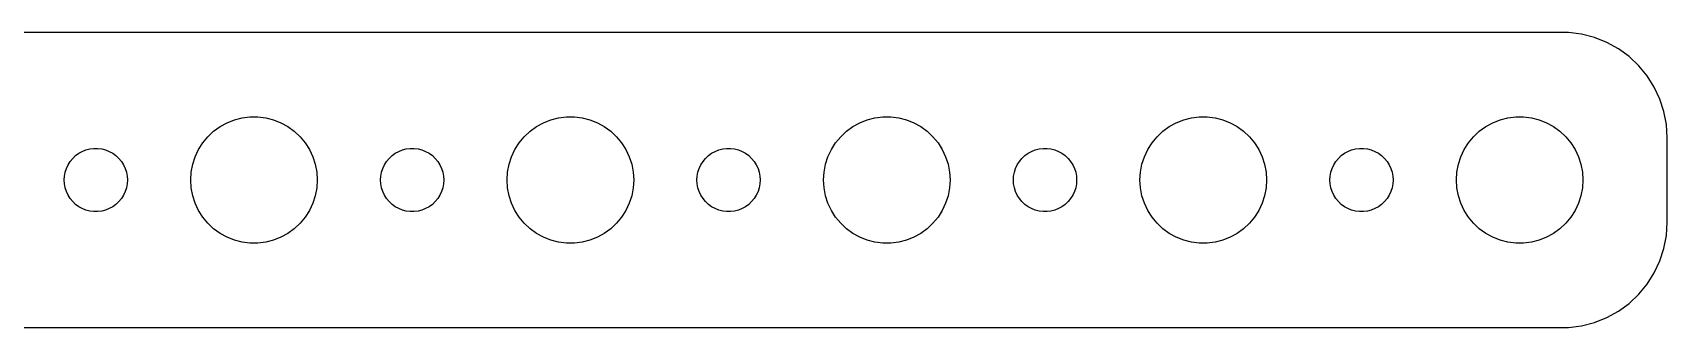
# Model space of a CAD drawing. Header units: metres. Extents: x -74 to 74, y -74 to 74.
# Drawn here: x -3 to 74.5, y -74.5 to -60.5 of the extents above; entities that cross this region are included whole.
import ezdxf

# ---------------------------------------------------------------- set-up
doc = ezdxf.new("R2010")
doc.units = ezdxf.units.M

msp = doc.modelspace()

# ---------------------------------------------------------------- linework, layer by layer
for p, q in [((69.8139, -60.5099), (-60.5, -60.5099)), ((70.4369, -60.5886), (69.8139, -60.5099)), ((71.0451, -60.7447), (70.4369, -60.5886)), ((71.6289, -60.9759), (71.0451, -60.7447)), ((72.1791, -61.2784), (71.6289, -60.9759)), ((72.6871, -61.6474), (72.1791, -61.2784)), ((73.1448, -62.0773), (72.6871, -61.6474)), ((73.5451, -62.5611), (73.1448, -62.0773)), ((73.8815, -63.0912), (73.5451, -62.5611)), ((74.1489, -63.6594), (73.8815, -63.0912)), ((74.3429, -64.2565), (74.1489, -63.6594)), ((74.4606, -64.8733), (74.3429, -64.2565)), ((5.58772, -65.1885), (5.89252, -64.967)), ((5.89252, -64.967), (6.22266, -64.7855)), ((6.22266, -64.7855), (6.57294, -64.6468)), ((6.57294, -64.6468), (6.93785, -64.5531)), ((6.93785, -64.5531), (7.31161, -64.5059)), ((7.31161, -64.5059), (7.68837, -64.5059)), ((7.68837, -64.5059), (8.06213, -64.5531)), ((8.06213, -64.5531), (8.42705, -64.6468)), ((8.42705, -64.6468), (8.77733, -64.7855)), ((8.77733, -64.7855), (9.10747, -64.967)), ((9.10747, -64.967), (9.41226, -65.1885)), ((20.5877, -65.1885), (20.8925, -64.967)), ((20.8925, -64.967), (21.2227, -64.7855)), ((21.2227, -64.7855), (21.5729, -64.6468)), ((21.5729, -64.6468), (21.9379, -64.5531)), ((21.9379, -64.5531), (22.3116, -64.5059)), ((22.3116, -64.5059), (22.6884, -64.5059)), ((22.6884, -64.5059), (23.0621, -64.5531)), ((23.0621, -64.5531), (23.427, -64.6468)), ((23.427, -64.6468), (23.7773, -64.7855)), ((23.7773, -64.7855), (24.1075, -64.967)), ((24.1075, -64.967), (24.4123, -65.1885)), ((35.5877, -65.1885), (35.8925, -64.967)), ((35.8925, -64.967), (36.2227, -64.7855)), ((36.2227, -64.7855), (36.5729, -64.6468)), ((36.5729, -64.6468), (36.9379, -64.5531)), ((36.9379, -64.5531), (37.3116, -64.5059)), ((37.3116, -64.5059), (37.6884, -64.5059)), ((37.6884, -64.5059), (38.0621, -64.5531)), ((38.0621, -64.5531), (38.427, -64.6468)), ((38.427, -64.6468), (38.7773, -64.7855)), ((38.7773, -64.7855), (39.1075, -64.967)), ((39.1075, -64.967), (39.4123, -65.1885)), ((50.5877, -65.1885), (50.8925, -64.967)), ((50.8925, -64.967), (51.2227, -64.7855)), ((51.2227, -64.7855), (51.5729, -64.6468)), ((51.5729, -64.6468), (51.9379, -64.5531)), ((51.9379, -64.5531), (52.3116, -64.5059)), ((52.3116, -64.5059), (52.6884, -64.5059)), ((52.6884, -64.5059), (53.0621, -64.5531)), ((53.0621, -64.5531), (53.427, -64.6468)), ((53.427, -64.6468), (53.7773, -64.7855)), ((53.7773, -64.7855), (54.1075, -64.967)), ((54.1075, -64.967), (54.4123, -65.1885)), ((65.5877, -65.1885), (65.8925, -64.967)), ((65.8925, -64.967), (66.2227, -64.7855)), ((66.2227, -64.7855), (66.573, -64.6468)), ((66.573, -64.6468), (66.9379, -64.5531)), ((66.9379, -64.5531), (67.3116, -64.5059)), ((67.3116, -64.5059), (67.6884, -64.5059)), ((67.6884, -64.5059), (68.0621, -64.5531)), ((68.0621, -64.5531), (68.427, -64.6468)), ((68.427, -64.6468), (68.7773, -64.7855)), ((68.7773, -64.7855), (69.1075, -64.967)), ((69.1075, -64.967), (69.4123, -65.1885)), ((74.5, -65.5), (74.4606, -64.8733)), ((4.87108, -66.0547), (5.07294, -65.7366)), ((5.07294, -65.7366), (5.31308, -65.4464)), ((5.31308, -65.4464), (5.58772, -65.1885)), ((9.41226, -65.1885), (9.6869, -65.4464)), ((9.6869, -65.4464), (9.92705, -65.7366)), ((9.92705, -65.7366), (10.1289, -66.0547)), ((19.8711, -66.0547), (20.0729, -65.7366)), ((20.0729, -65.7366), (20.3131, -65.4464)), ((20.3131, -65.4464), (20.5877, -65.1885)), ((24.4123, -65.1885), (24.6869, -65.4464)), ((24.6869, -65.4464), (24.927, -65.7366)), ((24.927, -65.7366), (25.1289, -66.0547)), ((34.8711, -66.0547), (35.0729, -65.7366)), ((35.0729, -65.7366), (35.3131, -65.4464)), ((35.3131, -65.4464), (35.5877, -65.1885)), ((39.4123, -65.1885), (39.6869, -65.4464)), ((39.6869, -65.4464), (39.927, -65.7366)), ((39.927, -65.7366), (40.1289, -66.0547)), ((49.8711, -66.0547), (50.0729, -65.7366)), ((50.0729, -65.7366), (50.3131, -65.4464)), ((50.3131, -65.4464), (50.5877, -65.1885)), ((54.4123, -65.1885), (54.6869, -65.4464)), ((54.6869, -65.4464), (54.927, -65.7366)), ((54.927, -65.7366), (55.1289, -66.0547)), ((64.8711, -66.0547), (65.073, -65.7366)), ((65.073, -65.7366), (65.3131, -65.4464)), ((65.3131, -65.4464), (65.5877, -65.1885)), ((69.4123, -65.1885), (69.6869, -65.4464)), ((69.6869, -65.4464), (69.927, -65.7366)), ((69.927, -65.7366), (70.1289, -66.0547)), ((74.5, -69.5), (74.5, -65.5)), ((-1.31445, -66.7774), (-1.21352, -66.6183)), ((-1.21352, -66.6183), (-1.09344, -66.4732)), ((-1.09344, -66.4732), (-0.95613, -66.3442)), ((-0.95613, -66.3442), (-0.80373, -66.2335)), ((-0.80373, -66.2335), (-0.63866, -66.1428)), ((-0.63866, -66.1428), (-0.46352, -66.0734)), ((-0.46352, -66.0734), (-0.28107, -66.0266)), ((-0.28107, -66.0266), (-0.09418, -66.003)), ((-0.09418, -66.003), (0.09418, -66.003)), ((0.09418, -66.003), (0.28107, -66.0266)), ((0.28107, -66.0266), (0.46352, -66.0734)), ((0.46352, -66.0734), (0.63866, -66.1428)), ((0.63866, -66.1428), (0.80373, -66.2335)), ((0.80373, -66.2335), (0.95613, -66.3442)), ((0.95613, -66.3442), (1.09344, -66.4732)), ((1.09344, -66.4732), (1.21352, -66.6183)), ((1.21352, -66.6183), (1.31445, -66.7774)), ((4.59424, -66.7539), (4.71066, -66.3956)), ((4.71066, -66.3956), (4.87108, -66.0547)), ((10.1289, -66.0547), (10.2893, -66.3956)), ((10.2893, -66.3956), (10.4057, -66.7539)), ((13.6855, -66.7774), (13.7865, -66.6183)), ((13.7865, -66.6183), (13.9065, -66.4732)), ((13.9065, -66.4732), (14.0439, -66.3442)), ((14.0439, -66.3442), (14.1963, -66.2335)), ((14.1963, -66.2335), (14.3613, -66.1428)), ((14.3613, -66.1428), (14.5365, -66.0734)), ((14.5365, -66.0734), (14.7189, -66.0266)), ((14.7189, -66.0266), (14.9058, -66.003)), ((14.9058, -66.003), (15.0942, -66.003)), ((15.0942, -66.003), (15.2811, -66.0266)), ((15.2811, -66.0266), (15.4635, -66.0734)), ((15.4635, -66.0734), (15.6387, -66.1428)), ((15.6387, -66.1428), (15.8037, -66.2335)), ((15.8037, -66.2335), (15.9561, -66.3442)), ((15.9561, -66.3442), (16.0934, -66.4732)), ((16.0934, -66.4732), (16.2135, -66.6183)), ((16.2135, -66.6183), (16.3145, -66.7774)), ((19.5942, -66.7539), (19.7107, -66.3956)), ((19.7107, -66.3956), (19.8711, -66.0547)), ((25.1289, -66.0547), (25.2893, -66.3956)), ((25.2893, -66.3956), (25.4057, -66.7539)), ((28.6855, -66.7774), (28.7865, -66.6183)), ((28.7865, -66.6183), (28.9065, -66.4732)), ((28.9065, -66.4732), (29.0439, -66.3442)), ((29.0439, -66.3442), (29.1963, -66.2335)), ((29.1963, -66.2335), (29.3613, -66.1428)), ((29.3613, -66.1428), (29.5365, -66.0734)), ((29.5365, -66.0734), (29.7189, -66.0266)), ((29.7189, -66.0266), (29.9058, -66.003)), ((29.9058, -66.003), (30.0942, -66.003)), ((30.0942, -66.003), (30.2811, -66.0266)), ((30.2811, -66.0266), (30.4635, -66.0734)), ((30.4635, -66.0734), (30.6387, -66.1428)), ((30.6387, -66.1428), (30.8037, -66.2335)), ((30.8037, -66.2335), (30.9561, -66.3442)), ((30.9561, -66.3442), (31.0934, -66.4732)), ((31.0934, -66.4732), (31.2135, -66.6183)), ((31.2135, -66.6183), (31.3145, -66.7774)), ((34.5942, -66.7539), (34.7107, -66.3956)), ((34.7107, -66.3956), (34.8711, -66.0547)), ((40.1289, -66.0547), (40.2893, -66.3956)), ((40.2893, -66.3956), (40.4057, -66.7539)), ((43.6855, -66.7774), (43.7865, -66.6183)), ((43.7865, -66.6183), (43.9065, -66.4732)), ((43.9065, -66.4732), (44.0439, -66.3442)), ((44.0439, -66.3442), (44.1963, -66.2335)), ((44.1963, -66.2335), (44.3613, -66.1428)), ((44.3613, -66.1428), (44.5365, -66.0734)), ((44.5365, -66.0734), (44.7189, -66.0266)), ((44.7189, -66.0266), (44.9058, -66.003)), ((44.9058, -66.003), (45.0942, -66.003)), ((45.0942, -66.003), (45.2811, -66.0266)), ((45.2811, -66.0266), (45.4635, -66.0734)), ((45.4635, -66.0734), (45.6387, -66.1428)), ((45.6387, -66.1428), (45.8037, -66.2335)), ((45.8037, -66.2335), (45.9561, -66.3442)), ((45.9561, -66.3442), (46.0934, -66.4732)), ((46.0934, -66.4732), (46.2135, -66.6183)), ((46.2135, -66.6183), (46.3145, -66.7774)), ((49.5942, -66.7539), (49.7107, -66.3956)), ((49.7107, -66.3956), (49.8711, -66.0547)), ((55.1289, -66.0547), (55.2893, -66.3956)), ((55.2893, -66.3956), (55.4057, -66.7539)), ((58.6855, -66.7774), (58.7865, -66.6183)), ((58.7865, -66.6183), (58.9065, -66.4732)), ((58.9065, -66.4732), (59.0439, -66.3442)), ((59.0439, -66.3442), (59.1963, -66.2335)), ((59.1963, -66.2335), (59.3613, -66.1428)), ((59.3613, -66.1428), (59.5365, -66.0734)), ((59.5365, -66.0734), (59.7189, -66.0266)), ((59.7189, -66.0266), (59.9058, -66.003)), ((59.9058, -66.003), (60.0942, -66.003)), ((60.0942, -66.003), (60.2811, -66.0266)), ((60.2811, -66.0266), (60.4635, -66.0734)), ((60.4635, -66.0734), (60.6387, -66.1428)), ((60.6387, -66.1428), (60.8037, -66.2335)), ((60.8037, -66.2335), (60.9561, -66.3442)), ((60.9561, -66.3442), (61.0934, -66.4732)), ((61.0934, -66.4732), (61.2135, -66.6183)), ((61.2135, -66.6183), (61.3145, -66.7774)), ((64.5943, -66.7539), (64.7107, -66.3956)), ((64.7107, -66.3956), (64.8711, -66.0547)), ((70.1289, -66.0547), (70.2893, -66.3956)), ((70.2893, -66.3956), (70.4057, -66.7539)), ((-1.5, -67.5), (-1.48816, -67.312)), ((-1.48816, -67.312), (-1.45287, -67.127)), ((-1.45287, -67.127), (-1.39465, -66.9478)), ((-1.39465, -66.9478), (-1.31445, -66.7774)), ((1.31445, -66.7774), (1.39465, -66.9478)), ((1.39465, -66.9478), (1.45287, -67.127)), ((1.45287, -67.127), (1.48816, -67.312)), ((1.48816, -67.312), (1.5, -67.5)), ((4.5, -67.5), (4.52365, -67.124)), ((4.52365, -67.124), (4.59424, -66.7539)), ((10.4057, -66.7539), (10.4763, -67.124)), ((10.4763, -67.124), (10.5, -67.5)), ((13.5, -67.5), (13.5118, -67.312)), ((13.5118, -67.312), (13.5471, -67.127)), ((13.5471, -67.127), (13.6053, -66.9478)), ((13.6053, -66.9478), (13.6855, -66.7774)), ((16.3145, -66.7774), (16.3947, -66.9478)), ((16.3947, -66.9478), (16.4529, -67.127)), ((16.4529, -67.127), (16.4882, -67.312)), ((16.4882, -67.312), (16.5, -67.5)), ((19.5, -67.5), (19.5237, -67.124)), ((19.5237, -67.124), (19.5942, -66.7539)), ((25.4057, -66.7539), (25.4763, -67.124)), ((25.4763, -67.124), (25.5, -67.5)), ((28.5, -67.5), (28.5118, -67.312)), ((28.5118, -67.312), (28.5471, -67.127)), ((28.5471, -67.127), (28.6053, -66.9478)), ((28.6053, -66.9478), (28.6855, -66.7774)), ((31.3145, -66.7774), (31.3947, -66.9478)), ((31.3947, -66.9478), (31.4529, -67.127)), ((31.4529, -67.127), (31.4882, -67.312)), ((31.4882, -67.312), (31.5, -67.5)), ((34.5, -67.5), (34.5237, -67.124)), ((34.5237, -67.124), (34.5942, -66.7539)), ((40.4057, -66.7539), (40.4763, -67.124)), ((40.4763, -67.124), (40.5, -67.5)), ((43.5, -67.5), (43.5118, -67.312)), ((43.5118, -67.312), (43.5471, -67.127)), ((43.5471, -67.127), (43.6053, -66.9478)), ((43.6053, -66.9478), (43.6855, -66.7774)), ((46.3145, -66.7774), (46.3947, -66.9478)), ((46.3947, -66.9478), (46.4529, -67.127)), ((46.4529, -67.127), (46.4882, -67.312)), ((46.4882, -67.312), (46.5, -67.5)), ((49.5, -67.5), (49.5237, -67.124)), ((49.5237, -67.124), (49.5942, -66.7539)), ((55.4057, -66.7539), (55.4763, -67.124)), ((55.4763, -67.124), (55.5, -67.5)), ((58.5, -67.5), (58.5118, -67.312)), ((58.5118, -67.312), (58.5471, -67.127)), ((58.5471, -67.127), (58.6053, -66.9478)), ((58.6053, -66.9478), (58.6855, -66.7774)), ((61.3145, -66.7774), (61.3947, -66.9478)), ((61.3947, -66.9478), (61.4529, -67.127)), ((61.4529, -67.127), (61.4882, -67.312)), ((61.4882, -67.312), (61.5, -67.5)), ((64.5, -67.5), (64.5237, -67.124)), ((64.5237, -67.124), (64.5943, -66.7539)), ((70.4057, -66.7539), (70.4763, -67.124)), ((70.4763, -67.124), (70.5, -67.5)), ((-1.48816, -67.688), (-1.5, -67.5)), ((-1.45287, -67.873), (-1.48816, -67.688)), ((-1.39465, -68.0522), (-1.45287, -67.873)), ((-1.31445, -68.2226), (-1.39465, -68.0522)), ((1.39465, -68.0522), (1.31445, -68.2226)), ((1.45287, -67.873), (1.39465, -68.0522)), ((1.48816, -67.688), (1.45287, -67.873)), ((1.5, -67.5), (1.48816, -67.688)), ((4.52365, -67.876), (4.5, -67.5)), ((4.59424, -68.2461), (4.52365, -67.876)), ((10.4763, -67.876), (10.4057, -68.2461)), ((10.5, -67.5), (10.4763, -67.876)), ((13.5118, -67.688), (13.5, -67.5)), ((13.5471, -67.873), (13.5118, -67.688)), ((13.6053, -68.0522), (13.5471, -67.873)), ((13.6855, -68.2226), (13.6053, -68.0522)), ((16.3947, -68.0522), (16.3145, -68.2226)), ((16.4529, -67.873), (16.3947, -68.0522)), ((16.4882, -67.688), (16.4529, -67.873)), ((16.5, -67.5), (16.4882, -67.688)), ((19.5237, -67.876), (19.5, -67.5)), ((19.5942, -68.2461), (19.5237, -67.876)), ((25.4763, -67.876), (25.4057, -68.2461)), ((25.5, -67.5), (25.4763, -67.876)), ((28.5118, -67.688), (28.5, -67.5)), ((28.5471, -67.873), (28.5118, -67.688)), ((28.6053, -68.0522), (28.5471, -67.873)), ((28.6855, -68.2226), (28.6053, -68.0522)), ((31.3947, -68.0522), (31.3145, -68.2226)), ((31.4529, -67.873), (31.3947, -68.0522)), ((31.4882, -67.688), (31.4529, -67.873)), ((31.5, -67.5), (31.4882, -67.688)), ((34.5237, -67.876), (34.5, -67.5)), ((34.5942, -68.2461), (34.5237, -67.876)), ((40.4763, -67.876), (40.4057, -68.2461)), ((40.5, -67.5), (40.4763, -67.876)), ((43.5118, -67.688), (43.5, -67.5)), ((43.5471, -67.873), (43.5118, -67.688)), ((43.6053, -68.0522), (43.5471, -67.873)), ((43.6855, -68.2226), (43.6053, -68.0522)), ((46.3947, -68.0522), (46.3145, -68.2226)), ((46.4529, -67.873), (46.3947, -68.0522)), ((46.4882, -67.688), (46.4529, -67.873)), ((46.5, -67.5), (46.4882, -67.688)), ((49.5237, -67.876), (49.5, -67.5)), ((49.5942, -68.2461), (49.5237, -67.876)), ((55.4763, -67.876), (55.4057, -68.2461)), ((55.5, -67.5), (55.4763, -67.876)), ((58.5118, -67.688), (58.5, -67.5)), ((58.5471, -67.873), (58.5118, -67.688)), ((58.6053, -68.0522), (58.5471, -67.873)), ((58.6855, -68.2226), (58.6053, -68.0522)), ((61.3947, -68.0522), (61.3145, -68.2226)), ((61.4529, -67.873), (61.3947, -68.0522)), ((61.4882, -67.688), (61.4529, -67.873)), ((61.5, -67.5), (61.4882, -67.688)), ((64.5237, -67.876), (64.5, -67.5)), ((64.5943, -68.2461), (64.5237, -67.876)), ((70.4763, -67.876), (70.4057, -68.2461)), ((70.5, -67.5), (70.4763, -67.876)), ((-1.21352, -68.3817), (-1.31445, -68.2226)), ((-1.09344, -68.5268), (-1.21352, -68.3817)), ((-0.95613, -68.6558), (-1.09344, -68.5268)), ((-0.80373, -68.7665), (-0.95613, -68.6558)), ((-0.63866, -68.8572), (-0.80373, -68.7665)), ((-0.46352, -68.9266), (-0.63866, -68.8572)), ((-0.28107, -68.9734), (-0.46352, -68.9266)), ((0.46352, -68.9266), (0.28107, -68.9734)), ((0.63866, -68.8572), (0.46352, -68.9266)), ((0.80373, -68.7665), (0.63866, -68.8572)), ((0.95613, -68.6558), (0.80373, -68.7665)), ((1.09344, -68.5268), (0.95613, -68.6558)), ((1.21352, -68.3817), (1.09344, -68.5268)), ((1.31445, -68.2226), (1.21352, -68.3817)), ((4.71066, -68.6044), (4.59424, -68.2461)), ((4.87108, -68.9453), (4.71066, -68.6044)), ((5.07294, -69.2634), (4.87108, -68.9453)), ((10.1289, -68.9453), (9.92705, -69.2634)), ((10.2893, -68.6044), (10.1289, -68.9453)), ((10.4057, -68.2461), (10.2893, -68.6044)), ((13.7865, -68.3817), (13.6855, -68.2226)), ((13.9065, -68.5268), (13.7865, -68.3817)), ((14.0439, -68.6558), (13.9065, -68.5268)), ((14.1963, -68.7665), (14.0439, -68.6558)), ((14.3613, -68.8572), (14.1963, -68.7665)), ((14.5365, -68.9266), (14.3613, -68.8572)), ((14.7189, -68.9734), (14.5365, -68.9266)), ((15.4635, -68.9266), (15.2811, -68.9734)), ((15.6387, -68.8572), (15.4635, -68.9266)), ((15.8037, -68.7665), (15.6387, -68.8572)), ((15.9561, -68.6558), (15.8037, -68.7665)), ((16.0934, -68.5268), (15.9561, -68.6558)), ((16.2135, -68.3817), (16.0934, -68.5268)), ((16.3145, -68.2226), (16.2135, -68.3817)), ((19.7107, -68.6044), (19.5942, -68.2461)), ((19.8711, -68.9453), (19.7107, -68.6044)), ((20.0729, -69.2634), (19.8711, -68.9453)), ((25.1289, -68.9453), (24.927, -69.2634)), ((25.2893, -68.6044), (25.1289, -68.9453)), ((25.4057, -68.2461), (25.2893, -68.6044)), ((28.7865, -68.3817), (28.6855, -68.2226)), ((28.9065, -68.5268), (28.7865, -68.3817)), ((29.0439, -68.6558), (28.9065, -68.5268)), ((29.1963, -68.7665), (29.0439, -68.6558)), ((29.3613, -68.8572), (29.1963, -68.7665)), ((29.5365, -68.9266), (29.3613, -68.8572)), ((29.7189, -68.9734), (29.5365, -68.9266)), ((30.4635, -68.9266), (30.2811, -68.9734)), ((30.6387, -68.8572), (30.4635, -68.9266)), ((30.8037, -68.7665), (30.6387, -68.8572)), ((30.9561, -68.6558), (30.8037, -68.7665)), ((31.0934, -68.5268), (30.9561, -68.6558)), ((31.2135, -68.3817), (31.0934, -68.5268)), ((31.3145, -68.2226), (31.2135, -68.3817)), ((34.7107, -68.6044), (34.5942, -68.2461)), ((34.8711, -68.9453), (34.7107, -68.6044)), ((35.0729, -69.2634), (34.8711, -68.9453)), ((40.1289, -68.9453), (39.927, -69.2634)), ((40.2893, -68.6044), (40.1289, -68.9453)), ((40.4057, -68.2461), (40.2893, -68.6044)), ((43.7865, -68.3817), (43.6855, -68.2226)), ((43.9065, -68.5268), (43.7865, -68.3817)), ((44.0439, -68.6558), (43.9065, -68.5268)), ((44.1963, -68.7665), (44.0439, -68.6558)), ((44.3613, -68.8572), (44.1963, -68.7665)), ((44.5365, -68.9266), (44.3613, -68.8572)), ((44.7189, -68.9734), (44.5365, -68.9266)), ((45.4635, -68.9266), (45.2811, -68.9734)), ((45.6387, -68.8572), (45.4635, -68.9266)), ((45.8037, -68.7665), (45.6387, -68.8572)), ((45.9561, -68.6558), (45.8037, -68.7665)), ((46.0934, -68.5268), (45.9561, -68.6558)), ((46.2135, -68.3817), (46.0934, -68.5268)), ((46.3145, -68.2226), (46.2135, -68.3817)), ((49.7107, -68.6044), (49.5942, -68.2461)), ((49.8711, -68.9453), (49.7107, -68.6044)), ((50.0729, -69.2634), (49.8711, -68.9453)), ((55.1289, -68.9453), (54.927, -69.2634)), ((55.2893, -68.6044), (55.1289, -68.9453)), ((55.4057, -68.2461), (55.2893, -68.6044)), ((58.7865, -68.3817), (58.6855, -68.2226)), ((58.9065, -68.5268), (58.7865, -68.3817)), ((59.0439, -68.6558), (58.9065, -68.5268)), ((59.1963, -68.7665), (59.0439, -68.6558)), ((59.3613, -68.8572), (59.1963, -68.7665)), ((59.5365, -68.9266), (59.3613, -68.8572)), ((59.7189, -68.9734), (59.5365, -68.9266)), ((60.4635, -68.9266), (60.2811, -68.9734)), ((60.6387, -68.8572), (60.4635, -68.9266)), ((60.8037, -68.7665), (60.6387, -68.8572)), ((60.9561, -68.6558), (60.8037, -68.7665)), ((61.0934, -68.5268), (60.9561, -68.6558)), ((61.2135, -68.3817), (61.0934, -68.5268)), ((61.3145, -68.2226), (61.2135, -68.3817)), ((64.7107, -68.6044), (64.5943, -68.2461)), ((64.8711, -68.9453), (64.7107, -68.6044)), ((65.073, -69.2634), (64.8711, -68.9453)), ((70.1289, -68.9453), (69.927, -69.2634)), ((70.2893, -68.6044), (70.1289, -68.9453)), ((70.4057, -68.2461), (70.2893, -68.6044)), ((-0.09418, -68.997), (-0.28107, -68.9734)), ((0.09418, -68.997), (-0.09418, -68.997)), ((0.28107, -68.9734), (0.09418, -68.997)), ((5.31308, -69.5536), (5.07294, -69.2634)), ((5.58772, -69.8115), (5.31308, -69.5536)), ((9.6869, -69.5536), (9.41226, -69.8115)), ((9.92705, -69.2634), (9.6869, -69.5536)), ((14.9058, -68.997), (14.7189, -68.9734)), ((15.0942, -68.997), (14.9058, -68.997)), ((15.2811, -68.9734), (15.0942, -68.997)), ((20.3131, -69.5536), (20.0729, -69.2634)), ((20.5877, -69.8115), (20.3131, -69.5536)), ((24.6869, -69.5536), (24.4123, -69.8115)), ((24.927, -69.2634), (24.6869, -69.5536)), ((29.9058, -68.997), (29.7189, -68.9734)), ((30.0942, -68.997), (29.9058, -68.997)), ((30.2811, -68.9734), (30.0942, -68.997)), ((35.3131, -69.5536), (35.0729, -69.2634)), ((35.5877, -69.8115), (35.3131, -69.5536)), ((39.6869, -69.5536), (39.4123, -69.8115)), ((39.927, -69.2634), (39.6869, -69.5536)), ((44.9058, -68.997), (44.7189, -68.9734)), ((45.0942, -68.997), (44.9058, -68.997)), ((45.2811, -68.9734), (45.0942, -68.997)), ((50.3131, -69.5536), (50.0729, -69.2634)), ((50.5877, -69.8115), (50.3131, -69.5536)), ((54.6869, -69.5536), (54.4123, -69.8115)), ((54.927, -69.2634), (54.6869, -69.5536)), ((59.9058, -68.997), (59.7189, -68.9734)), ((60.0942, -68.997), (59.9058, -68.997)), ((60.2811, -68.9734), (60.0942, -68.997)), ((65.3131, -69.5536), (65.073, -69.2634)), ((65.5877, -69.8115), (65.3131, -69.5536)), ((69.6869, -69.5536), (69.4123, -69.8115)), ((69.927, -69.2634), (69.6869, -69.5536)), ((74.4606, -70.1267), (74.5, -69.5)), ((5.89252, -70.033), (5.58772, -69.8115)), ((6.22266, -70.2145), (5.89252, -70.033)), ((6.57294, -70.3532), (6.22266, -70.2145)), ((6.93785, -70.4469), (6.57294, -70.3532)), ((7.31161, -70.4941), (6.93785, -70.4469)), ((7.68837, -70.4941), (7.31161, -70.4941)), ((8.06213, -70.4469), (7.68837, -70.4941)), ((8.42705, -70.3532), (8.06213, -70.4469)), ((8.77733, -70.2145), (8.42705, -70.3532)), ((9.10747, -70.033), (8.77733, -70.2145)), ((9.41226, -69.8115), (9.10747, -70.033)), ((20.8925, -70.033), (20.5877, -69.8115)), ((21.2227, -70.2145), (20.8925, -70.033)), ((21.5729, -70.3532), (21.2227, -70.2145)), ((21.9379, -70.4469), (21.5729, -70.3532)), ((22.3116, -70.4941), (21.9379, -70.4469)), ((22.6884, -70.4941), (22.3116, -70.4941)), ((23.0621, -70.4469), (22.6884, -70.4941)), ((23.427, -70.3532), (23.0621, -70.4469)), ((23.7773, -70.2145), (23.427, -70.3532)), ((24.1075, -70.033), (23.7773, -70.2145)), ((24.4123, -69.8115), (24.1075, -70.033)), ((35.8925, -70.033), (35.5877, -69.8115)), ((36.2227, -70.2145), (35.8925, -70.033)), ((36.5729, -70.3532), (36.2227, -70.2145)), ((36.9379, -70.4469), (36.5729, -70.3532)), ((37.3116, -70.4941), (36.9379, -70.4469)), ((37.6884, -70.4941), (37.3116, -70.4941)), ((38.0621, -70.4469), (37.6884, -70.4941)), ((38.427, -70.3532), (38.0621, -70.4469)), ((38.7773, -70.2145), (38.427, -70.3532)), ((39.1075, -70.033), (38.7773, -70.2145)), ((39.4123, -69.8115), (39.1075, -70.033)), ((50.8925, -70.033), (50.5877, -69.8115)), ((51.2227, -70.2145), (50.8925, -70.033)), ((51.5729, -70.3532), (51.2227, -70.2145)), ((51.9379, -70.4469), (51.5729, -70.3532)), ((52.3116, -70.4941), (51.9379, -70.4469)), ((52.6884, -70.4941), (52.3116, -70.4941)), ((53.0621, -70.4469), (52.6884, -70.4941)), ((53.427, -70.3532), (53.0621, -70.4469)), ((53.7773, -70.2145), (53.427, -70.3532)), ((54.1075, -70.033), (53.7773, -70.2145)), ((54.4123, -69.8115), (54.1075, -70.033)), ((65.8925, -70.033), (65.5877, -69.8115)), ((66.2227, -70.2145), (65.8925, -70.033)), ((66.573, -70.3532), (66.2227, -70.2145)), ((66.9379, -70.4469), (66.573, -70.3532)), ((67.3116, -70.4941), (66.9379, -70.4469)), ((67.6884, -70.4941), (67.3116, -70.4941)), ((68.0621, -70.4469), (67.6884, -70.4941)), ((68.427, -70.3532), (68.0621, -70.4469)), ((68.7773, -70.2145), (68.427, -70.3532)), ((69.1075, -70.033), (68.7773, -70.2145)), ((69.4123, -69.8115), (69.1075, -70.033)), ((74.3429, -70.7434), (74.4606, -70.1267)), ((74.1489, -71.3406), (74.3429, -70.7434)), ((73.5451, -72.4389), (73.8815, -71.9088)), ((73.8815, -71.9088), (74.1489, -71.3406)), ((73.1448, -72.9227), (73.5451, -72.4389)), ((72.1791, -73.7216), (72.6871, -73.3526)), ((72.6871, -73.3526), (73.1448, -72.9227)), ((70.4369, -74.4114), (71.0451, -74.2553)), ((71.0451, -74.2553), (71.6289, -74.0241)), ((71.6289, -74.0241), (72.1791, -73.7216)), ((-69.8139, -74.4901), (69.8139, -74.4901)), ((69.8139, -74.4901), (70.4369, -74.4114))]:
    msp.add_line(p, q)

doc.saveas('drawing.dxf')
